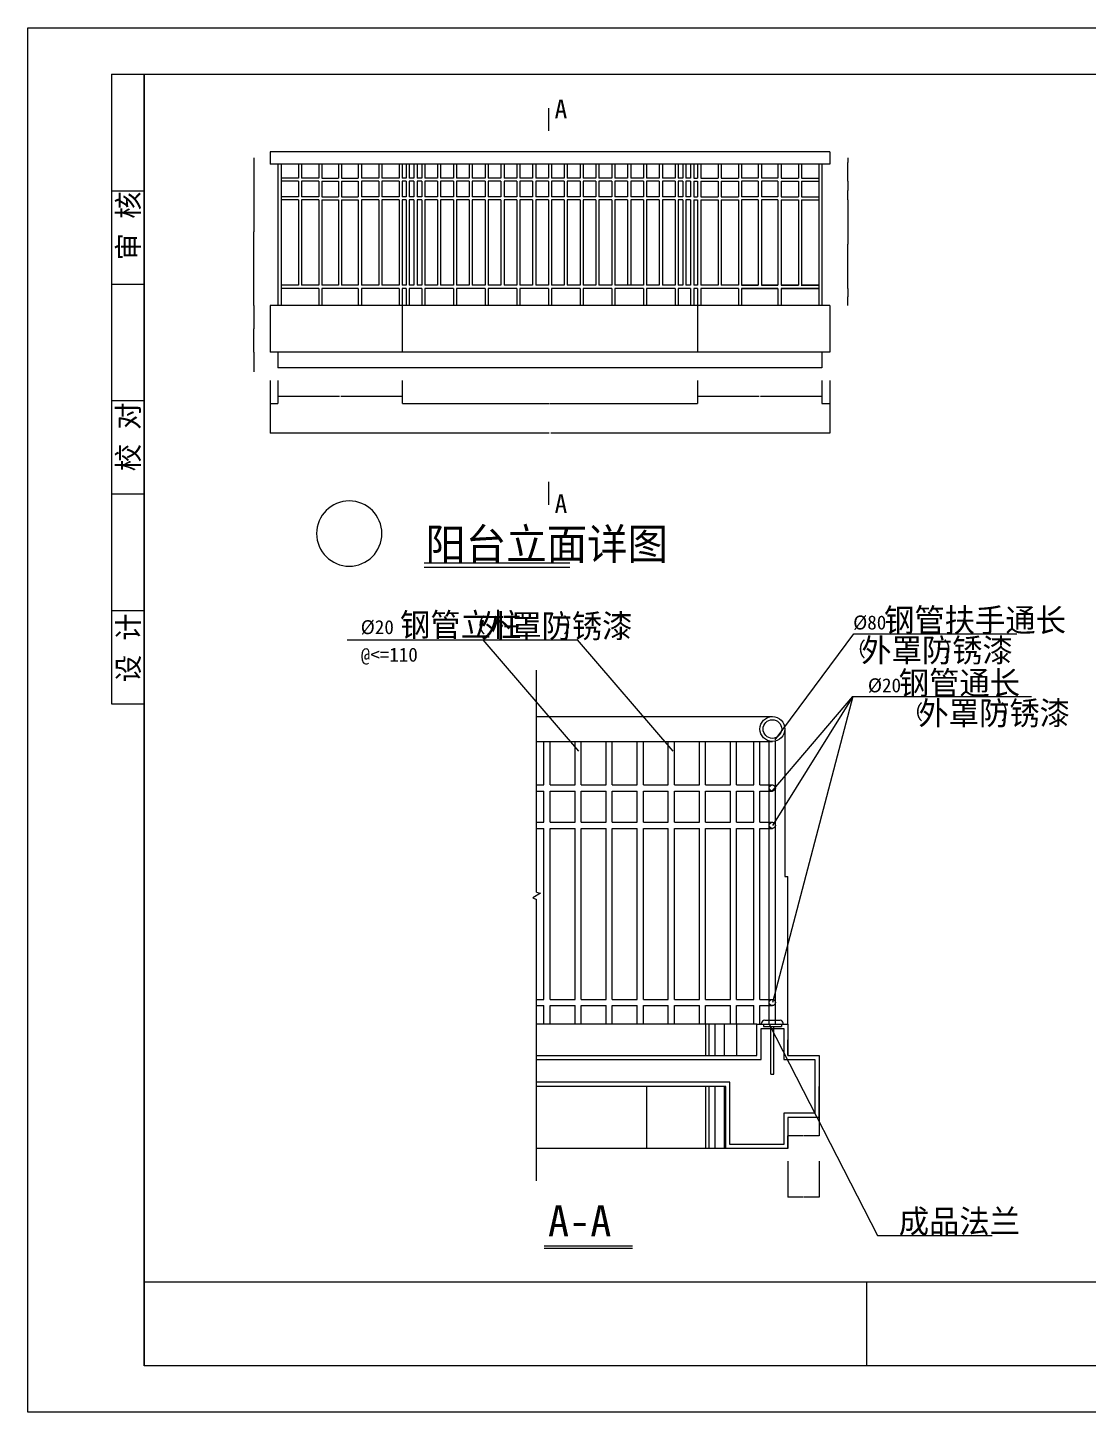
# Model space of a CAD drawing. Header units: metres. Extents: x -2 to 48064, y 0 to 84902.
# Drawn here: x 31802 to 38626, y 75992 to 84902 of the extents above; entities that cross this region are included whole.
import ezdxf

# ---------------------------------------------------------------- set-up
doc = ezdxf.new("R2010")
doc.units = ezdxf.units.M
for name, color, linetype in [('DIM', 3, 'Continuous'), ('PUB_TEXT', 7, 'Continuous'), ('TK', 143, 'Continuous'), ('WALL', 2, 'Continuous')]:
    doc.layers.add(name, color=color, linetype=linetype)
doc.dimstyles.get("Standard").update_dxf_attribs({"dimtxt": 2.5, "dimasz": 2.5, "dimexe": 1.25, "dimexo": 0.625, "dimtad": 1, "dimcen": 2.5, "dimazin": 3, "dimtfac": 1, "dimtmove": 0, "dimatfit": 3})

# ---------------------------------------------------------------- blocks, each defined once
blk = doc.blocks.new('_INDEX1')
blk.add_lwpolyline([(-0.5, 0, 1), (0.5, 0, 1)], format="xyb", close=True)
blk = doc.blocks.new('*D67')
for p, q in [((37078.52, 84033.92), (37078.27, 84033.92)), ((37078.77, 84063.86), (37078.77, 84033.92)), ((37078.77, 83913.86), (37078.77, 84033.92)), ((37078.77, 84033.92), (37078.77, 84033.92)), ((37079.02, 84033.92), (37079.27, 84033.92))]:
    blk.add_line(p, q)
at = {"layer": 'Defpoints'}
for p in [(37078.77, 84063.86), (37078.77, 84033.92), (37078.77, 83913.86)]:
    blk.add_point(p, dxfattribs=at)
at = {"layer": 'DIM', "insert": (37078.77, 84035.045), "char_height": 1, "attachment_point": 5}
blk.add_mtext('0', dxfattribs=at)
blk = doc.blocks.new('*D68')
for p, q in [((37078.52, 83853.86), (37078.27, 83853.86)), ((37078.77, 83913.86), (37078.77, 83853.86)), ((37078.77, 83793.86), (37078.77, 83853.86)), ((37078.77, 83853.86), (37078.77, 83853.86)), ((37079.02, 83853.86), (37079.27, 83853.86))]:
    blk.add_line(p, q)
at = {"layer": 'Defpoints'}
for p in [(37078.77, 83913.86), (37078.77, 83853.86), (37078.77, 83793.86)]:
    blk.add_point(p, dxfattribs=at)
at = {"layer": 'DIM', "insert": (37078.77, 83854.985), "char_height": 1, "attachment_point": 5}
blk.add_mtext('0', dxfattribs=at)
blk = doc.blocks.new('*D69')
for p, q in [((37078.77, 83793.86), (37078.77, 83508.86)), ((37078.52, 83508.86), (37078.27, 83508.86)), ((37078.77, 83223.86), (37078.77, 83508.86)), ((37078.77, 83508.86), (37078.77, 83508.86)), ((37079.02, 83508.86), (37079.27, 83508.86))]:
    blk.add_line(p, q)
at = {"layer": 'Defpoints'}
for p in [(37078.77, 83793.86), (37078.77, 83508.86), (37078.77, 83223.86)]:
    blk.add_point(p, dxfattribs=at)
at = {"layer": 'DIM', "insert": (37078.77, 83509.985), "char_height": 1, "attachment_point": 5}
blk.add_mtext('0', dxfattribs=at)
blk = doc.blocks.new('*D70')
for p, q in [((37078.77, 83223.86), (37078.77, 83168.86)), ((37078.52, 83168.86), (37078.27, 83168.86)), ((37078.77, 83113.86), (37078.77, 83168.86)), ((37078.77, 83168.86), (37078.77, 83168.86)), ((37079.02, 83168.86), (37079.27, 83168.86))]:
    blk.add_line(p, q)
at = {"layer": 'Defpoints'}
for p in [(37078.77, 83223.86), (37078.77, 83168.86), (37078.77, 83113.86)]:
    blk.add_point(p, dxfattribs=at)
at = {"layer": 'DIM', "insert": (37078.77, 83169.985), "char_height": 1, "attachment_point": 5}
blk.add_mtext('0', dxfattribs=at)
blk = doc.blocks.new('*D71')
for p, q in [((33257.56, 84063.86), (33257.56, 83588.86)), ((33257.31, 83588.86), (33257.06, 83588.86)), ((33257.56, 83113.86), (33257.56, 83588.86)), ((33257.56, 83588.86), (33257.56, 83588.86)), ((33257.81, 83588.86), (33258.06, 83588.86))]:
    blk.add_line(p, q)
at = {"layer": 'Defpoints'}
for p in [(33257.56, 84063.86), (33257.56, 83588.86), (33257.56, 83113.86)]:
    blk.add_point(p, dxfattribs=at)
at = {"layer": 'DIM', "insert": (33257.56, 83589.985), "char_height": 1, "attachment_point": 5}
blk.add_mtext('0', dxfattribs=at)
blk = doc.blocks.new('*D72')
for p, q in [((33257.56, 83113.86), (33257.56, 82963.86)), ((33257.31, 82963.86), (33257.06, 82963.86)), ((33257.56, 82813.86), (33257.56, 82963.86)), ((33257.56, 82963.86), (33257.56, 82963.86)), ((33257.81, 82963.86), (33258.06, 82963.86))]:
    blk.add_line(p, q)
at = {"layer": 'Defpoints'}
for p in [(33257.56, 83113.86), (33257.56, 82963.86), (33257.56, 82813.86)]:
    blk.add_point(p, dxfattribs=at)
at = {"layer": 'DIM', "insert": (33257.56, 82964.985), "char_height": 1, "attachment_point": 5}
blk.add_mtext('0', dxfattribs=at)
blk = doc.blocks.new('*D73')
for p, q in [((33257.56, 82813.86), (33257.56, 82686.48)), ((33257.31, 82686.48), (33257.06, 82686.48)), ((33257.56, 82713.86), (33257.56, 82686.48)), ((33257.56, 82686.48), (33257.56, 82686.48)), ((33257.81, 82686.48), (33258.06, 82686.48))]:
    blk.add_line(p, q)
at = {"layer": 'Defpoints'}
for p in [(33257.56, 82813.86), (33257.56, 82713.86), (33257.56, 82686.48)]:
    blk.add_point(p, dxfattribs=at)
at = {"layer": 'DIM', "insert": (33257.56, 82687.605), "char_height": 1, "attachment_point": 5}
blk.add_mtext('0', dxfattribs=at)
blk = doc.blocks.new('*D74')
for p, q in [((33362.55, 82630.83), (33362.55, 82482.74)), ((33412.55, 82630.83), (33412.55, 82482.74)), ((33362.8, 82482.74), (33386.55, 82482.74)), ((33388.55, 82482.74), (33412.3, 82482.74))]:
    blk.add_line(p, q)
at = {"layer": 'Defpoints'}
for p in [(33362.55, 82630.83), (33412.55, 82630.83), (33362.55, 82482.74)]:
    blk.add_point(p, dxfattribs=at)
at = {"layer": 'DIM', "insert": (33387.55, 82482.74), "char_height": 1, "attachment_point": 5}
blk.add_mtext('50', dxfattribs=at)
blk = doc.blocks.new('*D75')
for p, q in [((33412.55, 82630.83), (33412.55, 82529.89)), ((34212.55, 82630.83), (34212.55, 82529.89)), ((33412.8, 82529.89), (33808.55, 82529.89)), ((33816.55, 82529.89), (34212.3, 82529.89))]:
    blk.add_line(p, q)
at = {"layer": 'Defpoints'}
for p in [(33412.55, 82630.83), (34212.55, 82630.83), (33412.55, 82529.89)]:
    blk.add_point(p, dxfattribs=at)
at = {"layer": 'DIM', "insert": (33812.55, 82529.89), "char_height": 1, "attachment_point": 5}
blk.add_mtext('800(650)', dxfattribs=at)
blk = doc.blocks.new('*D76')
for p, q in [((34212.55, 82630.83), (34212.55, 82482.74)), ((36112.55, 82630.83), (36112.55, 82482.74)), ((34212.8, 82482.74), (35160.55, 82482.74)), ((35164.55, 82482.74), (36112.3, 82482.74))]:
    blk.add_line(p, q)
at = {"layer": 'Defpoints'}
for p in [(34212.55, 82630.83), (36112.55, 82630.83), (34212.55, 82482.74)]:
    blk.add_point(p, dxfattribs=at)
at = {"layer": 'DIM', "insert": (35162.55, 82482.74), "char_height": 1, "attachment_point": 5}
blk.add_mtext('1900', dxfattribs=at)
blk = doc.blocks.new('*D77')
for p, q in [((36112.55, 82630.83), (36112.55, 82529.89)), ((36912.55, 82630.83), (36912.55, 82529.89)), ((36112.8, 82529.89), (36508.55, 82529.89)), ((36516.55, 82529.89), (36912.3, 82529.89))]:
    blk.add_line(p, q)
at = {"layer": 'Defpoints'}
for p in [(36112.55, 82630.83), (36912.55, 82630.83), (36112.55, 82529.89)]:
    blk.add_point(p, dxfattribs=at)
at = {"layer": 'DIM', "insert": (36512.55, 82529.89), "char_height": 1, "attachment_point": 5}
blk.add_mtext('800(650)', dxfattribs=at)
blk = doc.blocks.new('*D78')
for p, q in [((36912.55, 82630.83), (36912.55, 82482.74)), ((36962.55, 82630.83), (36962.55, 82482.74)), ((36912.8, 82482.74), (36936.55, 82482.74)), ((36938.55, 82482.74), (36962.3, 82482.74))]:
    blk.add_line(p, q)
at = {"layer": 'Defpoints'}
for p in [(36912.55, 82630.83), (36962.55, 82630.83), (36912.55, 82482.74)]:
    blk.add_point(p, dxfattribs=at)
at = {"layer": 'DIM', "insert": (36937.55, 82482.74), "char_height": 1, "attachment_point": 5}
blk.add_mtext('50', dxfattribs=at)
blk = doc.blocks.new('*D79')
for p, q in [((33362.55, 82630.83), (33362.55, 82291.8)), ((36962.55, 82630.83), (36962.55, 82291.8)), ((35157.55, 82291.8), (33362.3, 82291.8)), ((36962.8, 82291.8), (35167.55, 82291.8))]:
    blk.add_line(p, q)
at = {"layer": 'Defpoints'}
for p in [(33362.55, 82630.83), (36962.55, 82630.83), (36962.55, 82291.8)]:
    blk.add_point(p, dxfattribs=at)
at = {"layer": 'DIM', "insert": (35162.55, 82291.8), "char_height": 1, "attachment_point": 5}
blk.add_mtext('3600(3300)', dxfattribs=at)
blk = doc.blocks.new('*D101')
for p, q in [((36673.87, 80388.65), (36673.87, 79438.65)), ((36674.12, 79438.65), (36682.37, 79438.65)), ((36685.37, 79438.65), (36693.62, 79438.65)), ((36693.87, 78488.65), (36693.87, 79438.65))]:
    blk.add_line(p, q)
at = {"layer": 'Defpoints'}
for p in [(36673.87, 80388.65), (36673.87, 79438.65), (36693.87, 78488.65)]:
    blk.add_point(p, dxfattribs=at)
at = {"layer": 'DIM', "insert": (36683.87, 79438.65), "char_height": 1, "attachment_point": 5}
blk.add_mtext('950', dxfattribs=at)
blk = doc.blocks.new('*D102')
for p, q in [((36693.87, 78488.65), (36693.87, 78388.65)), ((36693.62, 78388.65), (36693.37, 78388.65)), ((36693.87, 78288.65), (36693.87, 78388.65)), ((36693.87, 78388.65), (36693.87, 78388.65)), ((36694.12, 78388.65), (36694.37, 78388.65))]:
    blk.add_line(p, q)
at = {"layer": 'Defpoints'}
for p in [(36693.87, 78488.65), (36693.87, 78388.65), (36693.87, 78288.65)]:
    blk.add_point(p, dxfattribs=at)
at = {"layer": 'DIM', "insert": (36693.87, 78389.775), "char_height": 1, "attachment_point": 5}
blk.add_mtext('100', dxfattribs=at)
blk = doc.blocks.new('*D103')
for p, q in [((36893.87, 78288.65), (36893.87, 78088.65)), ((36893.62, 78088.65), (36893.37, 78088.65)), ((36893.87, 77888.65), (36893.87, 78088.65)), ((36893.87, 78088.65), (36893.87, 78088.65)), ((36894.12, 78088.65), (36894.37, 78088.65))]:
    blk.add_line(p, q)
at = {"layer": 'Defpoints'}
for p in [(36893.87, 78288.65), (36893.87, 78088.65), (36893.87, 77888.65)]:
    blk.add_point(p, dxfattribs=at)
at = {"layer": 'DIM', "insert": (36893.87, 78089.775), "char_height": 1, "attachment_point": 5}
blk.add_mtext('300', dxfattribs=at)
blk = doc.blocks.new('*D104')
for p, q in [((36893.87, 77888.65), (36893.87, 77771.84)), ((36792.37, 77771.84), (36693.62, 77771.84)), ((36693.87, 77688.65), (36693.87, 77771.84)), ((36894.12, 77771.84), (36795.37, 77771.84))]:
    blk.add_line(p, q)
at = {"layer": 'Defpoints'}
for p in [(36893.87, 77888.65), (36893.87, 77771.84), (36693.87, 77688.65)]:
    blk.add_point(p, dxfattribs=at)
at = {"layer": 'DIM', "insert": (36793.87, 77771.84), "char_height": 1, "attachment_point": 5}
blk.add_mtext('100', dxfattribs=at)
blk = doc.blocks.new('*D105')
for p, q in [((36693.87, 77608.24), (36693.87, 77377.05)), ((36893.87, 77608.24), (36893.87, 77377.05)), ((36792.37, 77377.05), (36693.62, 77377.05)), ((36894.12, 77377.05), (36795.37, 77377.05))]:
    blk.add_line(p, q)
at = {"layer": 'Defpoints'}
for p in [(36693.87, 77608.24), (36893.87, 77608.24), (36893.87, 77377.05)]:
    blk.add_point(p, dxfattribs=at)
at = {"layer": 'DIM', "insert": (36793.87, 77377.05), "char_height": 1, "attachment_point": 5}
blk.add_mtext('100', dxfattribs=at)

msp = doc.modelspace()

# ---------------------------------------------------------------- linework, layer by layer
at = {"layer": 'DIM'}
for p, q in [((34353.47, 81430.35), (35290.57, 81430.35)), ((36611.03, 80319.61), (37116.78, 81001.99)), ((37116.78, 81001.99), (38166.54, 81001.99)), ((33858.39, 80963.27), (35337.79, 80963.27)), ((34730.2, 80963.27), (35346.1, 80246.54)), ((35337.79, 80963.27), (35953.68, 80246.54)), ((35076.09, 79339.75), (35076.09, 80767.02)), ((36591.47, 79988.8), (37110.52, 80597.6)), ((37110.52, 80597.6), (36593.87, 79768.65)), ((37110.52, 80597.6), (36593.87, 78628.65)), ((37110.52, 80597.6), (38261.37, 80597.6)), ((35101.43, 79331.81), (35051.54, 79303.15)), ((35051.54, 79303.15), (35076.09, 79291.86)), ((35076.09, 79339.75), (35101.43, 79331.81)), ((35076.09, 77480.52), (35076.09, 79291.86)), ((36573.87, 78488.65), (37269.29, 77128.52)), ((37269.29, 77128.52), (38007.89, 77128.52)), ((35126.35, 77047), (35693.09, 77047))]:
    msp.add_line(p, q, dxfattribs=at)
for points in [[(35153.95, 84384.36), (35153.95, 84238.39)], [(35153.95, 81978.31), (35153.95, 81832.33)], [(34353.47, 81458.36), (35290.57, 81458.36)], [(35126.35, 77063.65), (35693.09, 77063.65)]]:
    msp.add_lwpolyline(points, dxfattribs=at)
at = {"layer": 'TK'}
for p, q in [((32342.34, 84601.67), (32342.34, 80551.67)), ((32342.34, 84601.67), (32552.34, 84601.67)), ((32552.34, 84601.67), (32552.34, 76291.67)), ((32342.34, 83851.67), (32552.34, 83851.67)), ((32342.34, 83251.67), (32552.34, 83251.67)), ((32342.34, 82501.67), (32552.34, 82501.67)), ((32342.34, 81901.67), (32552.34, 81901.67)), ((32342.34, 81151.67), (32552.34, 81151.67)), ((32342.34, 80551.67), (32552.34, 80551.67)), ((32552.34, 76831.67), (44102.34, 76831.67)), ((37202.34, 76291.67), (37202.34, 76831.67))]:
    msp.add_line(p, q, dxfattribs=at)
for points in [[(31802.34, 75991.67), (31802.34, 84901.67), (44402.34, 84901.67), (44402.34, 75991.67)], [(32552.34, 76291.67), (32552.34, 84601.67), (44102.34, 84601.67), (44102.34, 76291.67)]]:
    msp.add_lwpolyline(points, close=True, dxfattribs=at)
for points in [[(32552.34, 84601.67), (44102.34, 84601.67), (44102.34, 76291.67), (32552.34, 76291.67), (32552.34, 84601.67)], [(32552.34, 76831.67), (44102.34, 76831.67)], [(37202.34, 76291.67), (37202.34, 76831.67)]]:
    msp.add_lwpolyline(points, dxfattribs=at)
at = {"layer": 'WALL'}
for p, q in [((33362.55, 84103.86), (33362.55, 84023.86)), ((36962.55, 84103.86), (33362.55, 84103.86)), ((36962.55, 84023.86), (33362.55, 84023.86)), ((33412.55, 84023.86), (33412.55, 83113.86)), ((33432.55, 84023.86), (33432.55, 83113.86)), ((33544.05, 84023.86), (33544.05, 83933.86)), ((33544.05, 84023.86), (33544.05, 83933.86)), ((33564.05, 84023.86), (33564.05, 83933.86)), ((33564.05, 84023.86), (33564.05, 83933.86)), ((33675.89, 84023.86), (33675.89, 83933.86)), ((33695.89, 84023.86), (33695.89, 83933.86)), ((33802.22, 84023.86), (33802.22, 83933.86)), ((33802.22, 84023.86), (33802.22, 83933.86)), ((33822.22, 84023.86), (33822.22, 83933.86)), ((33822.22, 84023.86), (33822.22, 83933.86)), ((33929.22, 84023.86), (33929.22, 83933.86)), ((33949.22, 84023.86), (33949.22, 83933.86)), ((34060.89, 84023.86), (34060.89, 83933.86)), ((34060.89, 84023.86), (34060.89, 83933.86)), ((34080.89, 84023.86), (34080.89, 83933.86)), ((34080.89, 84023.86), (34080.89, 83933.86)), ((34192.55, 84023.86), (34192.55, 83933.86)), ((34212.55, 84023.86), (34212.55, 83933.86)), ((34237.55, 84023.86), (34237.55, 83933.86)), ((34257.55, 84023.86), (34257.55, 83933.86)), ((34287.55, 84023.86), (34287.55, 83933.86)), ((34307.55, 84023.86), (34307.55, 83933.86)), ((34337.55, 84023.86), (34337.55, 83933.86)), ((34357.55, 84023.86), (34357.55, 83933.86)), ((34439.05, 84023.86), (34439.05, 83933.86)), ((34459.05, 84023.86), (34459.05, 83933.86)), ((34541.05, 84023.86), (34541.05, 83933.86)), ((34561.05, 84023.86), (34561.05, 83933.86)), ((34643.05, 84023.86), (34643.05, 83933.86)), ((34663.05, 84023.86), (34663.05, 83933.86)), ((34745.05, 84023.86), (34745.05, 83933.86)), ((34765.05, 84023.86), (34765.05, 83933.86)), ((34847.05, 84023.86), (34847.05, 83933.86)), ((34867.05, 84023.86), (34867.05, 83933.86)), ((34949.05, 84023.86), (34949.05, 83933.86)), ((34969.05, 84023.86), (34969.05, 83933.86)), ((35051.05, 84023.86), (35051.05, 83933.86)), ((35071.05, 84023.86), (35071.05, 83933.86)), ((35152.55, 84023.86), (35152.55, 83933.86)), ((35172.55, 84023.86), (35172.55, 83933.86)), ((35254.05, 84023.86), (35254.05, 83933.86)), ((35274.05, 84023.86), (35274.05, 83933.86)), ((35356.05, 84023.86), (35356.05, 83933.86)), ((35376.05, 84023.86), (35376.05, 83933.86)), ((35458.05, 84023.86), (35458.05, 83933.86)), ((35478.05, 84023.86), (35478.05, 83933.86)), ((35560.05, 84023.86), (35560.05, 83933.86)), ((35580.05, 84023.86), (35580.05, 83933.86)), ((35662.05, 84023.86), (35662.05, 83933.86)), ((35682.05, 84023.86), (35682.05, 83933.86)), ((35764.05, 84023.86), (35764.05, 83933.86)), ((35784.05, 84023.86), (35784.05, 83933.86)), ((35866.05, 84023.86), (35866.05, 83933.86)), ((35886.05, 84023.86), (35886.05, 83933.86)), ((35967.55, 84023.86), (35967.55, 83933.86)), ((35987.55, 84023.86), (35987.55, 83933.86)), ((36017.55, 84023.86), (36017.55, 83933.86)), ((36037.55, 84023.86), (36037.55, 83933.86)), ((36067.55, 84023.86), (36067.55, 83933.86)), ((36087.55, 84023.86), (36087.55, 83933.86)), ((36112.55, 84023.86), (36112.55, 83933.86)), ((36112.55, 84023.86), (36112.55, 83933.86)), ((36132.55, 84023.86), (36132.55, 83933.86)), ((36244.22, 84023.86), (36244.22, 83933.86)), ((36244.22, 84023.86), (36244.22, 83933.86)), ((36264.22, 84023.86), (36264.22, 83933.86)), ((36264.22, 84023.86), (36264.22, 83933.86)), ((36375.89, 84023.86), (36375.89, 83933.86)), ((36395.89, 84023.86), (36395.89, 83933.86)), ((36502.89, 84023.86), (36502.89, 83933.86)), ((36502.89, 84023.86), (36502.89, 83933.86)), ((36522.89, 84023.86), (36522.89, 83933.86)), ((36522.89, 84023.86), (36522.89, 83933.86)), ((36629.22, 84023.86), (36629.22, 83933.86)), ((36649.22, 84023.86), (36649.22, 83933.86)), ((36761.05, 84023.86), (36761.05, 83933.86)), ((36761.05, 84023.86), (36761.05, 83933.86)), ((36781.05, 84023.86), (36781.05, 83933.86)), ((36781.05, 84023.86), (36781.05, 83933.86)), ((36892.55, 84023.86), (36892.55, 83113.86)), ((36912.55, 84023.86), (36912.55, 83113.86)), ((36962.55, 84103.86), (36962.55, 84023.86)), ((33544.05, 83933.86), (33434.39, 83933.86)), ((33544.05, 83933.86), (33434.39, 83933.86)), ((33675.89, 83933.86), (33564.05, 83933.86)), ((33675.89, 83933.86), (33564.05, 83933.86)), ((33695.89, 83933.86), (33802.22, 83933.86)), ((33695.89, 83933.86), (33802.22, 83933.86)), ((33822.22, 83933.86), (33929.22, 83933.86)), ((33822.22, 83933.86), (33929.22, 83933.86)), ((34060.89, 83933.86), (33949.22, 83933.86)), ((34054.22, 83933.86), (33949.22, 83933.86)), ((34192.55, 83933.86), (34080.89, 83933.86)), ((34237.55, 83933.86), (34212.55, 83933.86)), ((34287.55, 83933.86), (34257.55, 83933.86)), ((34337.55, 83933.86), (34307.55, 83933.86)), ((34439.05, 83933.86), (34357.55, 83933.86)), ((34541.05, 83933.86), (34459.05, 83933.86)), ((34643.05, 83933.86), (34561.05, 83933.86)), ((34745.05, 83933.86), (34663.05, 83933.86)), ((34847.05, 83933.86), (34765.05, 83933.86)), ((34949.05, 83933.86), (34867.05, 83933.86)), ((35051.05, 83933.86), (34969.05, 83933.86)), ((35152.55, 83933.86), (35071.05, 83933.86)), ((35254.05, 83933.86), (35172.55, 83933.86)), ((35356.05, 83933.86), (35274.05, 83933.86)), ((35458.05, 83933.86), (35376.05, 83933.86)), ((35560.05, 83933.86), (35478.05, 83933.86)), ((35662.05, 83933.86), (35580.05, 83933.86)), ((35764.05, 83933.86), (35682.05, 83933.86)), ((35866.05, 83933.86), (35784.05, 83933.86)), ((35967.55, 83933.86), (35886.05, 83933.86)), ((36017.55, 83933.86), (35987.55, 83933.86)), ((36067.55, 83933.86), (36037.55, 83933.86)), ((36087.55, 83933.86), (36112.55, 83933.86)), ((36132.55, 83933.86), (36244.22, 83933.86)), ((36132.55, 83933.86), (36244.22, 83933.86)), ((36264.22, 83933.86), (36375.89, 83933.86)), ((36270.89, 83933.86), (36375.89, 83933.86)), ((36502.89, 83933.86), (36395.89, 83933.86)), ((36502.89, 83933.86), (36395.89, 83933.86)), ((36629.22, 83933.86), (36522.89, 83933.86)), ((36629.22, 83933.86), (36522.89, 83933.86)), ((36649.22, 83933.86), (36761.05, 83933.86)), ((36649.22, 83933.86), (36761.05, 83933.86)), ((36781.05, 83933.86), (36892.55, 83933.86)), ((36781.05, 83933.86), (36892.55, 83933.86)), ((33544.05, 83913.86), (33434.39, 83913.86)), ((33544.05, 83913.86), (33434.39, 83913.86)), ((33544.05, 83913.86), (33544.05, 83813.86)), ((33544.05, 83913.86), (33544.05, 83813.86)), ((33675.89, 83913.86), (33564.05, 83913.86)), ((33564.05, 83913.86), (33564.05, 83813.86)), ((33675.89, 83913.86), (33564.05, 83913.86)), ((33564.05, 83913.86), (33564.05, 83813.86)), ((33675.89, 83913.86), (33675.89, 83813.86)), ((33695.89, 83913.86), (33802.22, 83913.86)), ((33695.89, 83913.86), (33802.22, 83913.86)), ((33695.89, 83913.86), (33695.89, 83813.86)), ((33802.22, 83913.86), (33802.22, 83813.86)), ((33802.22, 83913.86), (33802.22, 83813.86)), ((33822.22, 83913.86), (33929.22, 83913.86)), ((33822.22, 83913.86), (33822.22, 83813.86)), ((33822.22, 83913.86), (33822.22, 83813.86)), ((33822.22, 83913.86), (33929.22, 83913.86)), ((33929.22, 83913.86), (33929.22, 83813.86)), ((34060.89, 83913.86), (33949.22, 83913.86)), ((34054.22, 83913.86), (33949.22, 83913.86)), ((33949.22, 83913.86), (33949.22, 83813.86)), ((34060.89, 83913.86), (34060.89, 83813.86)), ((34060.89, 83913.86), (34060.89, 83813.86)), ((34080.89, 83913.86), (34080.89, 83813.86)), ((34080.89, 83913.86), (34080.89, 83813.86)), ((34192.55, 83913.86), (34080.89, 83913.86)), ((34192.55, 83913.86), (34192.55, 83813.86)), ((34212.55, 83913.86), (34212.55, 83813.86)), ((34237.55, 83913.86), (34212.55, 83913.86)), ((34237.55, 83913.86), (34237.55, 83813.86)), ((34257.55, 83913.86), (34257.55, 83813.86)), ((34287.55, 83913.86), (34257.55, 83913.86)), ((34287.55, 83913.86), (34287.55, 83813.86)), ((34307.55, 83913.86), (34307.55, 83813.86)), ((34337.55, 83913.86), (34307.55, 83913.86)), ((34337.55, 83913.86), (34337.55, 83813.86)), ((34357.55, 83913.86), (34357.55, 83813.86)), ((34439.05, 83913.86), (34357.55, 83913.86)), ((34439.05, 83913.86), (34439.05, 83813.86)), ((34459.05, 83913.86), (34459.05, 83813.86)), ((34541.05, 83913.86), (34459.05, 83913.86)), ((34541.05, 83913.86), (34541.05, 83813.86)), ((34643.05, 83913.86), (34561.05, 83913.86)), ((34561.05, 83913.86), (34561.05, 83813.86)), ((34643.05, 83913.86), (34643.05, 83813.86)), ((34745.05, 83913.86), (34663.05, 83913.86)), ((34663.05, 83913.86), (34663.05, 83813.86)), ((34745.05, 83913.86), (34745.05, 83813.86)), ((34847.05, 83913.86), (34765.05, 83913.86)), ((34765.05, 83913.86), (34765.05, 83813.86)), ((34847.05, 83913.86), (34847.05, 83813.86)), ((34949.05, 83913.86), (34867.05, 83913.86)), ((34867.05, 83913.86), (34867.05, 83813.86)), ((34949.05, 83913.86), (34949.05, 83813.86)), ((35051.05, 83913.86), (34969.05, 83913.86)), ((34969.05, 83913.86), (34969.05, 83813.86)), ((35051.05, 83913.86), (35051.05, 83813.86)), ((35071.05, 83913.86), (35071.05, 83813.86)), ((35152.55, 83913.86), (35071.05, 83913.86)), ((35152.55, 83913.86), (35152.55, 83813.86)), ((35172.55, 83913.86), (35172.55, 83813.86)), ((35254.05, 83913.86), (35172.55, 83913.86)), ((35254.05, 83913.86), (35254.05, 83813.86)), ((35274.05, 83913.86), (35274.05, 83813.86)), ((35356.05, 83913.86), (35274.05, 83913.86)), ((35356.05, 83913.86), (35356.05, 83813.86)), ((35376.05, 83913.86), (35376.05, 83813.86)), ((35458.05, 83913.86), (35376.05, 83913.86)), ((35458.05, 83913.86), (35458.05, 83813.86)), ((35478.05, 83913.86), (35478.05, 83813.86)), ((35560.05, 83913.86), (35478.05, 83913.86)), ((35560.05, 83913.86), (35560.05, 83813.86)), ((35580.05, 83913.86), (35580.05, 83813.86)), ((35662.05, 83913.86), (35580.05, 83913.86)), ((35662.05, 83913.86), (35662.05, 83813.86)), ((35764.05, 83913.86), (35682.05, 83913.86)), ((35682.05, 83913.86), (35682.05, 83813.86)), ((35764.05, 83913.86), (35764.05, 83813.86)), ((35866.05, 83913.86), (35784.05, 83913.86)), ((35784.05, 83913.86), (35784.05, 83813.86)), ((35866.05, 83913.86), (35866.05, 83813.86)), ((35886.05, 83913.86), (35886.05, 83813.86)), ((35967.55, 83913.86), (35886.05, 83913.86)), ((35967.55, 83913.86), (35967.55, 83813.86)), ((35987.55, 83913.86), (35987.55, 83813.86)), ((36017.55, 83913.86), (35987.55, 83913.86)), ((36017.55, 83913.86), (36017.55, 83813.86)), ((36067.55, 83913.86), (36037.55, 83913.86)), ((36037.55, 83913.86), (36037.55, 83813.86)), ((36067.55, 83913.86), (36067.55, 83813.86)), ((36087.55, 83913.86), (36112.55, 83913.86)), ((36087.55, 83913.86), (36087.55, 83813.86)), ((36112.55, 83913.86), (36112.55, 83813.86)), ((36112.55, 83913.86), (36112.55, 83813.86)), ((36132.55, 83913.86), (36244.22, 83913.86)), ((36132.55, 83913.86), (36132.55, 83813.86)), ((36132.55, 83913.86), (36244.22, 83913.86)), ((36244.22, 83913.86), (36244.22, 83813.86)), ((36244.22, 83913.86), (36244.22, 83813.86)), ((36264.22, 83913.86), (36264.22, 83813.86)), ((36264.22, 83913.86), (36264.22, 83813.86)), ((36264.22, 83913.86), (36375.89, 83913.86)), ((36270.89, 83913.86), (36375.89, 83913.86)), ((36375.89, 83913.86), (36375.89, 83813.86)), ((36502.89, 83913.86), (36395.89, 83913.86)), ((36502.89, 83913.86), (36395.89, 83913.86)), ((36395.89, 83913.86), (36395.89, 83813.86)), ((36502.89, 83913.86), (36502.89, 83813.86)), ((36502.89, 83913.86), (36502.89, 83813.86)), ((36629.22, 83913.86), (36522.89, 83913.86)), ((36629.22, 83913.86), (36522.89, 83913.86)), ((36522.89, 83913.86), (36522.89, 83813.86)), ((36522.89, 83913.86), (36522.89, 83813.86)), ((36629.22, 83913.86), (36629.22, 83813.86)), ((36649.22, 83913.86), (36761.05, 83913.86)), ((36649.22, 83913.86), (36761.05, 83913.86)), ((36649.22, 83913.86), (36649.22, 83813.86)), ((36761.05, 83913.86), (36761.05, 83813.86)), ((36761.05, 83913.86), (36761.05, 83813.86)), ((36781.05, 83913.86), (36892.55, 83913.86)), ((36781.05, 83913.86), (36892.55, 83913.86)), ((36781.05, 83913.86), (36781.05, 83813.86)), ((36781.05, 83913.86), (36781.05, 83813.86)), ((33544.05, 83813.86), (33434.39, 83813.86)), ((33544.05, 83813.86), (33434.39, 83813.86)), ((33544.05, 83793.86), (33434.39, 83793.86)), ((33544.05, 83793.86), (33434.39, 83793.86)), ((33544.05, 83793.86), (33544.05, 83243.86)), ((33544.05, 83793.86), (33544.05, 83243.86)), ((33675.89, 83813.86), (33564.05, 83813.86)), ((33675.89, 83813.86), (33564.05, 83813.86)), ((33675.89, 83793.86), (33564.05, 83793.86)), ((33564.05, 83793.86), (33564.05, 83243.86)), ((33564.05, 83793.86), (33564.05, 83243.86)), ((33675.89, 83793.86), (33564.05, 83793.86)), ((33675.89, 83793.86), (33675.89, 83243.86)), ((33695.89, 83813.86), (33802.22, 83813.86)), ((33695.89, 83813.86), (33802.22, 83813.86)), ((33695.89, 83793.86), (33802.22, 83793.86)), ((33695.89, 83793.86), (33802.22, 83793.86)), ((33695.89, 83793.86), (33695.89, 83243.86)), ((33802.22, 83793.86), (33802.22, 83243.86)), ((33802.22, 83793.86), (33802.22, 83243.86)), ((33822.22, 83813.86), (33929.22, 83813.86)), ((33822.22, 83813.86), (33929.22, 83813.86)), ((33822.22, 83793.86), (33822.22, 83243.86)), ((33822.22, 83793.86), (33822.22, 83243.86)), ((33822.22, 83793.86), (33929.22, 83793.86)), ((33822.22, 83793.86), (33929.22, 83793.86)), ((33929.22, 83793.86), (33929.22, 83243.86)), ((34060.89, 83813.86), (33949.22, 83813.86)), ((34054.22, 83813.86), (33949.22, 83813.86)), ((34060.89, 83793.86), (33949.22, 83793.86)), ((34054.22, 83793.86), (33949.22, 83793.86)), ((33949.22, 83793.86), (33949.22, 83243.86)), ((34060.89, 83793.86), (34060.89, 83243.86)), ((34060.89, 83793.86), (34060.89, 83243.86)), ((34192.55, 83813.86), (34080.89, 83813.86)), ((34080.89, 83793.86), (34080.89, 83243.86)), ((34080.89, 83793.86), (34080.89, 83243.86)), ((34192.55, 83793.86), (34080.89, 83793.86)), ((34192.55, 83793.86), (34192.55, 83243.86)), ((34237.55, 83813.86), (34212.55, 83813.86)), ((34212.55, 83793.86), (34212.55, 83243.86)), ((34237.55, 83793.86), (34212.55, 83793.86)), ((34237.55, 83793.86), (34237.55, 83243.86)), ((34287.55, 83813.86), (34257.55, 83813.86)), ((34257.55, 83793.86), (34257.55, 83243.86)), ((34287.55, 83793.86), (34257.55, 83793.86)), ((34287.55, 83793.86), (34287.55, 83243.86)), ((34337.55, 83813.86), (34307.55, 83813.86)), ((34307.55, 83793.86), (34307.55, 83243.86)), ((34337.55, 83793.86), (34307.55, 83793.86)), ((34337.55, 83793.86), (34337.55, 83243.86)), ((34439.05, 83813.86), (34357.55, 83813.86)), ((34357.55, 83793.86), (34357.55, 83243.86)), ((34439.05, 83793.86), (34357.55, 83793.86)), ((34439.05, 83793.86), (34439.05, 83243.86)), ((34541.05, 83813.86), (34459.05, 83813.86)), ((34459.05, 83793.86), (34459.05, 83243.86)), ((34541.05, 83793.86), (34459.05, 83793.86)), ((34541.05, 83793.86), (34541.05, 83243.86)), ((34643.05, 83813.86), (34561.05, 83813.86)), ((34643.05, 83793.86), (34561.05, 83793.86)), ((34561.05, 83793.86), (34561.05, 83243.86)), ((34643.05, 83793.86), (34643.05, 83243.86)), ((34745.05, 83813.86), (34663.05, 83813.86)), ((34745.05, 83793.86), (34663.05, 83793.86)), ((34663.05, 83793.86), (34663.05, 83243.86)), ((34745.05, 83793.86), (34745.05, 83243.86)), ((34847.05, 83813.86), (34765.05, 83813.86)), ((34847.05, 83793.86), (34765.05, 83793.86)), ((34765.05, 83793.86), (34765.05, 83243.86)), ((34847.05, 83793.86), (34847.05, 83243.86)), ((34949.05, 83813.86), (34867.05, 83813.86)), ((34949.05, 83793.86), (34867.05, 83793.86)), ((34867.05, 83793.86), (34867.05, 83243.86)), ((34949.05, 83793.86), (34949.05, 83243.86)), ((35051.05, 83813.86), (34969.05, 83813.86)), ((35051.05, 83793.86), (34969.05, 83793.86)), ((34969.05, 83793.86), (34969.05, 83243.86)), ((35051.05, 83793.86), (35051.05, 83243.86)), ((35152.55, 83813.86), (35071.05, 83813.86)), ((35071.05, 83793.86), (35071.05, 83243.86)), ((35152.55, 83793.86), (35071.05, 83793.86)), ((35152.55, 83793.86), (35152.55, 83243.86)), ((35254.05, 83813.86), (35172.55, 83813.86)), ((35172.55, 83793.86), (35172.55, 83243.86)), ((35254.05, 83793.86), (35172.55, 83793.86)), ((35254.05, 83793.86), (35254.05, 83243.86)), ((35356.05, 83813.86), (35274.05, 83813.86)), ((35274.05, 83793.86), (35274.05, 83243.86)), ((35356.05, 83793.86), (35274.05, 83793.86)), ((35356.05, 83793.86), (35356.05, 83243.86)), ((35458.05, 83813.86), (35376.05, 83813.86)), ((35376.05, 83793.86), (35376.05, 83243.86)), ((35458.05, 83793.86), (35376.05, 83793.86)), ((35458.05, 83793.86), (35458.05, 83243.86)), ((35560.05, 83813.86), (35478.05, 83813.86)), ((35478.05, 83793.86), (35478.05, 83243.86)), ((35560.05, 83793.86), (35478.05, 83793.86)), ((35560.05, 83793.86), (35560.05, 83243.86)), ((35662.05, 83813.86), (35580.05, 83813.86)), ((35580.05, 83793.86), (35580.05, 83243.86)), ((35662.05, 83793.86), (35580.05, 83793.86)), ((35662.05, 83793.86), (35662.05, 83243.86)), ((35764.05, 83813.86), (35682.05, 83813.86)), ((35764.05, 83793.86), (35682.05, 83793.86)), ((35682.05, 83793.86), (35682.05, 83243.86)), ((35764.05, 83793.86), (35764.05, 83243.86)), ((35866.05, 83813.86), (35784.05, 83813.86)), ((35784.05, 83793.86), (35784.05, 83243.86)), ((35866.05, 83793.86), (35784.05, 83793.86)), ((35866.05, 83793.86), (35866.05, 83243.86)), ((35967.55, 83813.86), (35886.05, 83813.86)), ((35886.05, 83793.86), (35886.05, 83243.86)), ((35967.55, 83793.86), (35886.05, 83793.86)), ((35967.55, 83793.86), (35967.55, 83243.86)), ((36017.55, 83813.86), (35987.55, 83813.86)), ((35987.55, 83793.86), (35987.55, 83243.86)), ((36017.55, 83793.86), (35987.55, 83793.86)), ((36017.55, 83793.86), (36017.55, 83243.86)), ((36067.55, 83813.86), (36037.55, 83813.86)), ((36067.55, 83793.86), (36037.55, 83793.86)), ((36037.55, 83793.86), (36037.55, 83243.86)), ((36067.55, 83793.86), (36067.55, 83243.86)), ((36087.55, 83813.86), (36112.55, 83813.86)), ((36087.55, 83793.86), (36112.55, 83793.86)), ((36087.55, 83793.86), (36087.55, 83243.86)), ((36112.55, 83793.86), (36112.55, 83243.86)), ((36112.55, 83793.86), (36112.55, 83243.86)), ((36132.55, 83813.86), (36244.22, 83813.86)), ((36132.55, 83813.86), (36244.22, 83813.86)), ((36132.55, 83793.86), (36132.55, 83243.86)), ((36132.55, 83793.86), (36244.22, 83793.86)), ((36132.55, 83793.86), (36244.22, 83793.86)), ((36244.22, 83793.86), (36244.22, 83243.86)), ((36244.22, 83793.86), (36244.22, 83243.86)), ((36264.22, 83813.86), (36375.89, 83813.86)), ((36264.22, 83793.86), (36264.22, 83243.86)), ((36264.22, 83793.86), (36264.22, 83243.86)), ((36264.22, 83793.86), (36375.89, 83793.86)), ((36270.89, 83813.86), (36375.89, 83813.86)), ((36270.89, 83793.86), (36375.89, 83793.86)), ((36375.89, 83793.86), (36375.89, 83243.86)), ((36502.89, 83813.86), (36395.89, 83813.86)), ((36502.89, 83813.86), (36395.89, 83813.86)), ((36395.89, 83793.86), (36395.89, 83243.86)), ((36502.89, 83793.86), (36395.89, 83793.86)), ((36502.89, 83793.86), (36395.89, 83793.86)), ((36502.89, 83793.86), (36502.89, 83243.86)), ((36502.89, 83793.86), (36502.89, 83243.86)), ((36629.22, 83813.86), (36522.89, 83813.86)), ((36629.22, 83813.86), (36522.89, 83813.86)), ((36522.89, 83793.86), (36522.89, 83243.86)), ((36522.89, 83793.86), (36522.89, 83243.86)), ((36629.22, 83793.86), (36522.89, 83793.86)), ((36629.22, 83793.86), (36522.89, 83793.86)), ((36629.22, 83793.86), (36629.22, 83243.86)), ((36649.22, 83813.86), (36761.05, 83813.86)), ((36649.22, 83813.86), (36761.05, 83813.86)), ((36649.22, 83793.86), (36649.22, 83243.86)), ((36649.22, 83793.86), (36761.05, 83793.86)), ((36649.22, 83793.86), (36761.05, 83793.86)), ((36761.05, 83793.86), (36761.05, 83243.86)), ((36761.05, 83793.86), (36761.05, 83243.86)), ((36781.05, 83813.86), (36892.55, 83813.86)), ((36781.05, 83813.86), (36892.55, 83813.86)), ((36781.05, 83793.86), (36781.05, 83243.86)), ((36781.05, 83793.86), (36781.05, 83243.86)), ((36781.05, 83793.86), (36892.55, 83793.86)), ((36781.05, 83793.86), (36892.55, 83793.86)), ((33544.05, 83243.86), (33432.55, 83243.86)), ((33675.89, 83223.86), (33432.55, 83223.86)), ((33675.89, 83243.86), (33564.05, 83243.86)), ((33675.89, 83223.86), (33675.89, 83113.86)), ((33802.22, 83243.86), (33695.89, 83243.86)), ((33695.89, 83223.86), (33695.89, 83113.86)), ((33929.22, 83223.86), (33695.89, 83223.86)), ((33929.22, 83243.86), (33822.22, 83243.86)), ((33929.22, 83223.86), (33929.22, 83113.86)), ((34060.89, 83243.86), (33949.22, 83243.86)), ((33949.22, 83223.86), (33949.22, 83113.86)), ((34192.55, 83223.86), (33949.22, 83223.86)), ((34192.55, 83243.86), (34080.89, 83243.86)), ((34192.55, 83223.86), (34192.55, 83113.86)), ((34237.55, 83243.86), (34212.55, 83243.86)), ((34212.55, 83223.86), (34212.55, 83113.86)), ((34237.55, 83223.86), (34212.55, 83223.86)), ((34237.55, 83223.86), (34237.55, 83113.86)), ((34287.55, 83243.86), (34257.55, 83243.86)), ((34257.55, 83223.86), (34257.55, 83113.86)), ((34337.55, 83223.86), (34257.55, 83223.86)), ((34337.55, 83243.86), (34307.55, 83243.86)), ((34337.55, 83223.86), (34337.55, 83113.86)), ((34439.05, 83243.86), (34357.55, 83243.86)), ((34357.55, 83223.86), (34357.55, 83113.86)), ((34541.05, 83223.86), (34357.55, 83223.86)), ((34541.05, 83243.86), (34459.05, 83243.86)), ((34541.05, 83223.86), (34541.05, 83113.86)), ((34643.05, 83243.86), (34561.05, 83243.86)), ((34561.05, 83223.86), (34561.05, 83113.86)), ((34745.05, 83223.86), (34561.05, 83223.86)), ((34745.05, 83243.86), (34663.05, 83243.86)), ((34745.05, 83223.86), (34745.05, 83113.86)), ((34847.05, 83243.86), (34765.05, 83243.86)), ((34765.05, 83223.86), (34765.05, 83113.86)), ((34949.05, 83223.86), (34765.05, 83223.86)), ((34949.05, 83243.86), (34867.05, 83243.86)), ((34949.05, 83223.86), (34949.05, 83113.86)), ((35051.05, 83243.86), (34969.05, 83243.86)), ((34969.05, 83223.86), (34969.05, 83113.86)), ((35152.55, 83223.86), (34969.05, 83223.86)), ((35152.55, 83243.86), (35071.05, 83243.86)), ((35152.55, 83223.86), (35152.55, 83113.86)), ((35254.05, 83243.86), (35172.55, 83243.86)), ((35172.55, 83223.86), (35172.55, 83113.86)), ((35356.05, 83223.86), (35172.55, 83223.86)), ((35356.05, 83243.86), (35274.05, 83243.86)), ((35356.05, 83223.86), (35356.05, 83113.86)), ((35458.05, 83243.86), (35376.05, 83243.86)), ((35376.05, 83223.86), (35376.05, 83113.86)), ((35560.05, 83223.86), (35376.05, 83223.86)), ((35560.05, 83243.86), (35478.05, 83243.86)), ((35560.05, 83223.86), (35560.05, 83113.86)), ((35764.05, 83243.86), (35580.05, 83243.86)), ((35580.05, 83223.86), (35580.05, 83113.86)), ((35764.05, 83223.86), (35580.05, 83223.86)), ((35764.05, 83223.86), (35764.05, 83113.86)), ((35866.05, 83243.86), (35784.05, 83243.86)), ((35784.05, 83223.86), (35784.05, 83113.86)), ((35967.55, 83223.86), (35784.05, 83223.86)), ((35967.55, 83243.86), (35886.05, 83243.86)), ((35967.55, 83223.86), (35967.55, 83113.86)), ((36017.55, 83243.86), (35987.55, 83243.86)), ((35987.55, 83223.86), (35987.55, 83113.86)), ((36067.55, 83223.86), (35987.55, 83223.86)), ((36067.55, 83243.86), (36037.55, 83243.86)), ((36067.55, 83223.86), (36067.55, 83113.86)), ((36112.55, 83243.86), (36087.55, 83243.86)), ((36087.55, 83223.86), (36087.55, 83113.86)), ((36112.55, 83223.86), (36087.55, 83223.86)), ((36112.55, 83223.86), (36112.55, 82813.86)), ((36244.22, 83243.86), (36132.55, 83243.86)), ((36375.89, 83223.86), (36132.55, 83223.86)), ((36132.55, 83223.86), (36132.55, 83113.86)), ((36375.89, 83243.86), (36264.22, 83243.86)), ((36375.89, 83223.86), (36375.89, 83113.86)), ((36395.89, 83243.86), (36502.89, 83243.86)), ((36502.89, 83243.86), (36395.89, 83243.86)), ((36395.89, 83223.86), (36629.22, 83223.86)), ((36395.89, 83223.86), (36395.89, 83113.86)), ((36629.22, 83223.86), (36395.89, 83223.86)), ((36522.89, 83243.86), (36629.22, 83243.86)), ((36629.22, 83243.86), (36522.89, 83243.86)), ((36629.22, 83223.86), (36629.22, 83113.86)), ((36649.22, 83243.86), (36761.05, 83243.86)), ((36761.05, 83243.86), (36649.22, 83243.86)), ((36892.55, 83223.86), (36649.22, 83223.86)), ((36649.22, 83223.86), (36649.22, 83113.86)), ((36649.22, 83223.86), (36892.55, 83223.86)), ((36651.05, 83243.86), (36759.39, 83243.86)), ((36651.05, 83223.86), (36892.55, 83223.86)), ((36779.39, 83243.86), (36892.55, 83243.86)), ((36892.55, 83243.86), (36781.05, 83243.86)), ((36781.05, 83243.86), (36892.55, 83243.86)), ((36962.55, 83113.86), (33362.55, 83113.86)), ((33362.55, 83113.86), (33362.55, 82813.86)), ((34212.55, 83113.86), (34212.55, 82813.86)), ((36962.55, 83113.86), (36962.55, 82813.86)), ((36962.55, 82813.86), (33362.55, 82813.86)), ((33412.55, 82813.86), (33412.55, 82713.86)), ((36912.55, 82813.86), (36912.55, 82713.86)), ((36912.55, 82713.86), (33412.55, 82713.86)), ((35076.09, 80468.65), (36593.87, 80468.65)), ((35076.09, 80308.65), (36593.87, 80308.65)), ((35123.87, 80028.65), (35123.87, 80308.65)), ((35163.87, 80028.65), (35163.87, 80308.65)), ((35323.87, 80028.65), (35323.87, 80308.65)), ((35363.87, 80028.65), (35363.87, 80308.65)), ((35523.87, 80028.65), (35523.87, 80308.65)), ((35563.87, 80028.65), (35563.87, 80308.65)), ((35723.87, 80028.65), (35723.87, 80308.65)), ((35763.87, 80028.65), (35763.87, 80308.65)), ((35923.87, 80028.65), (35923.87, 80308.65)), ((35963.87, 80028.65), (35963.87, 80308.65)), ((36123.87, 80028.65), (36123.87, 80308.65)), ((36163.87, 80028.65), (36163.87, 80308.65)), ((36323.87, 80028.65), (36323.87, 80308.65)), ((36363.87, 80028.65), (36363.87, 80308.65)), ((36473.87, 80028.65), (36473.87, 80308.65)), ((36513.87, 80028.65), (36513.87, 80308.65)), ((36573.87, 78488.65), (36573.87, 80308.65)), ((36613.87, 78488.65), (36613.87, 80308.65)), ((35076.09, 80028.65), (35123.87, 80028.65)), ((35163.87, 80028.65), (35323.87, 80028.65)), ((35363.87, 80028.65), (35523.87, 80028.65)), ((35563.87, 80028.65), (35723.87, 80028.65)), ((35763.87, 80028.65), (35923.87, 80028.65)), ((35963.87, 80028.65), (36123.87, 80028.65)), ((36163.87, 80028.65), (36323.87, 80028.65)), ((36363.87, 80028.65), (36473.87, 80028.65)), ((36513.87, 80028.65), (36593.87, 80028.65)), ((35076.09, 79988.65), (35123.87, 79988.65)), ((35123.87, 79788.65), (35123.87, 79988.65)), ((35163.87, 79788.65), (35163.87, 79988.65)), ((35163.87, 79988.65), (35323.87, 79988.65)), ((35323.87, 79788.65), (35323.87, 79988.65)), ((35363.87, 79788.65), (35363.87, 79988.65)), ((35363.87, 79988.65), (35523.87, 79988.65)), ((35523.87, 79788.65), (35523.87, 79988.65)), ((35563.87, 79788.65), (35563.87, 79988.65)), ((35563.87, 79988.65), (35723.87, 79988.65)), ((35723.87, 79788.65), (35723.87, 79988.65)), ((35763.87, 79788.65), (35763.87, 79988.65)), ((35763.87, 79988.65), (35923.87, 79988.65)), ((35923.87, 79788.65), (35923.87, 79988.65)), ((35963.87, 79988.65), (36123.87, 79988.65)), ((35963.87, 79788.65), (35963.87, 79988.65)), ((36123.87, 79788.65), (36123.87, 79988.65)), ((36163.87, 79988.65), (36323.87, 79988.65)), ((36163.87, 79788.65), (36163.87, 79988.65)), ((36323.87, 79788.65), (36323.87, 79988.65)), ((36363.87, 79988.65), (36473.87, 79988.65)), ((36363.87, 79788.65), (36363.87, 79988.65)), ((36473.87, 79788.65), (36473.87, 79988.65)), ((36513.87, 79788.65), (36513.87, 79988.65)), ((36513.87, 79988.65), (36593.87, 79988.65)), ((35076.09, 79788.65), (35123.87, 79788.65)), ((35076.09, 79748.65), (35123.87, 79748.65)), ((35123.87, 78648.65), (35123.87, 79748.65)), ((35163.87, 79788.65), (35323.87, 79788.65)), ((35163.87, 79748.65), (35323.87, 79748.65)), ((35163.87, 78648.65), (35163.87, 79748.65)), ((35323.87, 78648.65), (35323.87, 79748.65)), ((35363.87, 79788.65), (35523.87, 79788.65)), ((35363.87, 79748.65), (35523.87, 79748.65)), ((35363.87, 78648.65), (35363.87, 79748.65)), ((35523.87, 78648.65), (35523.87, 79748.65)), ((35563.87, 79788.65), (35723.87, 79788.65)), ((35563.87, 79748.65), (35723.87, 79748.65)), ((35563.87, 78648.65), (35563.87, 79748.65)), ((35723.87, 78648.65), (35723.87, 79748.65)), ((35763.87, 79788.65), (35923.87, 79788.65)), ((35763.87, 79748.65), (35923.87, 79748.65)), ((35763.87, 78648.65), (35763.87, 79748.65)), ((35923.87, 78648.65), (35923.87, 79748.65)), ((35963.87, 79788.65), (36123.87, 79788.65)), ((35963.87, 79748.65), (36123.87, 79748.65)), ((35963.87, 78648.65), (35963.87, 79748.65)), ((36123.87, 78648.65), (36123.87, 79748.65)), ((36163.87, 79788.65), (36323.87, 79788.65)), ((36163.87, 79748.65), (36323.87, 79748.65)), ((36163.87, 78648.65), (36163.87, 79748.65)), ((36323.87, 78648.65), (36323.87, 79748.65)), ((36363.87, 79788.65), (36473.87, 79788.65)), ((36363.87, 79748.65), (36473.87, 79748.65)), ((36363.87, 78648.65), (36363.87, 79748.65)), ((36473.87, 78648.65), (36473.87, 79748.65)), ((36513.87, 79788.65), (36593.87, 79788.65)), ((36513.87, 79748.65), (36593.87, 79748.65)), ((36513.87, 78648.65), (36513.87, 79748.65)), ((35076.09, 78648.65), (35123.87, 78648.65)), ((35076.09, 78608.65), (35123.87, 78608.65)), ((35123.87, 78488.65), (35123.87, 78608.65)), ((35163.87, 78648.65), (35323.87, 78648.65)), ((35163.87, 78488.65), (35163.87, 78608.65)), ((35163.87, 78608.65), (35323.87, 78608.65)), ((35323.87, 78488.65), (35323.87, 78608.65)), ((35363.87, 78648.65), (35523.87, 78648.65)), ((35363.87, 78488.65), (35363.87, 78608.65)), ((35363.87, 78608.65), (35523.87, 78608.65)), ((35523.87, 78488.65), (35523.87, 78608.65)), ((35563.87, 78648.65), (35723.87, 78648.65)), ((35563.87, 78488.65), (35563.87, 78608.65)), ((35563.87, 78608.65), (35723.87, 78608.65)), ((35723.87, 78488.65), (35723.87, 78608.65)), ((35763.87, 78648.65), (35923.87, 78648.65)), ((35763.87, 78488.65), (35763.87, 78608.65)), ((35763.87, 78608.65), (35923.87, 78608.65)), ((35923.87, 78488.65), (35923.87, 78608.65)), ((35963.87, 78648.65), (36123.87, 78648.65)), ((35963.87, 78488.65), (35963.87, 78608.65)), ((35963.87, 78608.65), (36123.87, 78608.65)), ((36123.87, 78488.65), (36123.87, 78608.65)), ((36163.87, 78648.65), (36323.87, 78648.65)), ((36163.87, 78488.65), (36163.87, 78608.65)), ((36163.87, 78608.65), (36323.87, 78608.65)), ((36323.87, 78488.65), (36323.87, 78608.65)), ((36363.87, 78648.65), (36473.87, 78648.65)), ((36363.87, 78488.65), (36363.87, 78608.65)), ((36363.87, 78608.65), (36473.87, 78608.65)), ((36473.87, 78488.65), (36473.87, 78608.65)), ((36513.87, 78648.65), (36593.87, 78648.65)), ((36513.87, 78488.65), (36513.87, 78608.65)), ((36513.87, 78608.65), (36593.87, 78608.65)), ((36544.17, 78515.18), (36643.56, 78515.18)), ((36493.87, 78488.65), (35076.09, 78488.65)), ((36163.87, 78488.65), (36163.87, 78288.65)), ((36183.87, 78488.65), (36183.87, 78288.65)), ((36223.87, 78488.65), (36223.87, 78288.65)), ((36283.87, 78488.65), (36283.87, 78288.65)), ((36363.87, 78488.65), (36363.87, 78288.65)), ((36524.17, 78488.65), (36524.17, 78495.18)), ((36535.63, 78488.65), (36535.63, 78473.41)), ((36535.63, 78473.41), (36652.11, 78473.41)), ((36583.87, 78166.7), (36583.87, 78473.41)), ((36603.87, 78166.7), (36603.87, 78473.41)), ((36652.11, 78488.65), (36652.11, 78473.41)), ((36663.56, 78488.65), (36663.56, 78495.18)), ((36583.87, 78166.7), (36603.87, 78166.7)), ((35782.78, 78088.65), (35782.78, 77688.65)), ((36163.87, 78088.65), (36163.87, 77688.65)), ((36183.87, 78088.65), (36183.87, 77688.65)), ((36223.87, 78088.65), (36223.87, 77688.65)), ((36283.87, 78088.65), (36283.87, 77688.65)), ((36293.87, 77688.65), (35076.09, 77688.65))]:
    msp.add_line(p, q, dxfattribs=at)
for points in [[(35076.09, 78288.65), (36493.87, 78288.65), (36493.87, 78488.65), (36693.87, 78488.65), (36693.87, 78288.65), (36893.87, 78288.65), (36893.87, 77888.65), (36693.87, 77888.65), (36693.87, 77688.65), (36293.87, 77688.65), (36293.87, 78088.65), (35076.09, 78088.65)], [(35076.09, 78261.65), (36520.87, 78261.65), (36520.87, 78461.65), (36666.87, 78461.65), (36666.87, 78261.65), (36866.87, 78261.65), (36866.87, 77915.65), (36666.87, 77915.65), (36666.87, 77715.65), (36320.87, 77715.65), (36320.87, 78115.65), (35076.09, 78115.65)]]:
    msp.add_lwpolyline(points, dxfattribs=at)
for centre, radius in [((36593.87, 80388.65), 80), ((36593.87, 80388.65), 60), ((36593.87, 80008.65), 20), ((36593.87, 79768.65), 20), ((36593.87, 78628.65), 20)]:
    msp.add_circle(centre, radius, dxfattribs=at)
for centre, start, end in [((36544.17, 78495.18), 90, 180), ((36643.56, 78495.18), 0, 90)]:
    msp.add_arc(centre, 20, start, end, dxfattribs=at)

# ---------------------------------------------------------------- block references
at = {"layer": 'PUB_TEXT', "xscale": 420, "yscale": 420, "zscale": 420}
msp.add_blockref('_INDEX1', (33871.28, 81646.3), dxfattribs=at)

# ---------------------------------------------------------------- texts
at = {"layer": 'DIM'}
for s, height, p in [('A', 120, (35192.39, 84319.06)), ('A', 120, (35192.39, 81778.31)), ('阳台立面详图', 200, (34361.43, 81479.02)), ('钢管扶手通长', 150, (37312.23, 81014.1)), ('%%c20', 90, (33945.03, 80999.27)), ('钢管立柱', 150, (34198, 80984.23)), ('(        )', 90, (34691.52, 81021.71)), ('外罩防锈漆', 150, (34718.79, 80976.29)), ('%%c80', 90, (37113.32, 81029.24)), ('外罩防锈漆', 150, (37165.8, 80820.32)), ('@<=110', 90, (33945.03, 80822.18)), ('(        )', 90, (37138.53, 80865.74)), ('钢管通长', 150, (37407.06, 80609.72)), ('%%c20', 90, (37208.15, 80624.85)), ('(        )', 90, (37506.5, 80461.35)), ('外罩防锈漆', 150, (37533.77, 80415.94)), ('A-A', 200, (35149.81, 77123.04)), ('成品法兰', 150, (37407.06, 77145.6))]:
    msp.add_text(s, height=height, dxfattribs=at).set_placement(p)
at = {"layer": 'TK'}
for s, p in [('审 核', (32517.47, 83404.85)), ('校 对', (32517.47, 82047.34)), ('设 计', (32517.47, 80689.83))]:
    msp.add_text(s, height=135, rotation=90, dxfattribs=at).set_placement(p)

# ---------------------------------------------------------------- dimensions: what is measured, and where the dimension line sits
at = {"layer": 'DIM'}
for base, p1, p2, picture, middle in [((33257.56, 83588.86), (33257.56, 84063.86), (33257.56, 83113.86), '*D71', (33257.56, 83589.985)), ((37078.77, 84033.92), (37078.77, 84063.86), (37078.77, 83913.86), '*D67', (37078.77, 84035.045)), ((37078.77, 83853.86), (37078.77, 83913.86), (37078.77, 83793.86), '*D68', (37078.77, 83854.985)), ((37078.77, 83508.86), (37078.77, 83793.86), (37078.77, 83223.86), '*D69', (37078.77, 83509.985)), ((37078.77, 83168.86), (37078.77, 83223.86), (37078.77, 83113.86), '*D70', (37078.77, 83169.985)), ((33257.56, 82963.86), (33257.56, 83113.86), (33257.56, 82813.86), '*D72', (33257.56, 82964.985)), ((33257.56, 82686.48), (33257.56, 82813.86), (33257.56, 82713.86), '*D73', (33257.56, 82687.605)), ((33362.55, 82482.74), (33362.55, 82630.83), (33412.55, 82630.83), '*D74', (33387.55, 82482.74)), ((34212.55, 82482.74), (34212.55, 82630.83), (36112.55, 82630.83), '*D76', (35162.55, 82482.74)), ((36912.55, 82482.74), (36912.55, 82630.83), (36962.55, 82630.83), '*D78', (36937.55, 82482.74))]:
    dim = msp.add_linear_dim(base=base, p1=p1, p2=p2, dimstyle='Standard', dxfattribs=at)
    dim.commit()
    dim.dimension.update_dxf_attribs({"geometry": picture, "text_midpoint": middle})
for base, p1, p2, text, picture, middle in [((36962.55, 82291.8), (36962.55, 82630.83), (33362.55, 82630.83), '3600(3300)', '*D79', (35162.55, 82291.8)), ((33412.55, 82529.89), (33412.55, 82630.83), (34212.55, 82630.83), '800(650)', '*D75', (33812.55, 82529.89)), ((36112.55, 82529.89), (36112.55, 82630.83), (36912.55, 82630.83), '800(650)', '*D77', (36512.55, 82529.89)), ((36673.87, 79438.65), (36673.87, 80388.65), (36693.87, 78488.65), '950', '*D101', (36683.87, 79438.65)), ((36693.87, 78388.65), (36693.87, 78488.65), (36693.87, 78288.65), '100', '*D102', (36693.87, 78389.775)), ((36893.87, 78088.65), (36893.87, 78288.65), (36893.87, 77888.65), '300', '*D103', (36893.87, 78089.775)), ((36893.87, 77771.84), (36893.87, 77888.65), (36693.87, 77688.65), '100', '*D104', (36793.87, 77771.84)), ((36893.87, 77377.05), (36893.87, 77608.24), (36693.87, 77608.24), '100', '*D105', (36793.87, 77377.05))]:
    dim = msp.add_linear_dim(base=base, p1=p1, p2=p2, text=text, dimstyle='Standard', dxfattribs=at)
    dim.commit()
    dim.dimension.update_dxf_attribs({"geometry": picture, "text_midpoint": middle})

doc.saveas('drawing.dxf')
